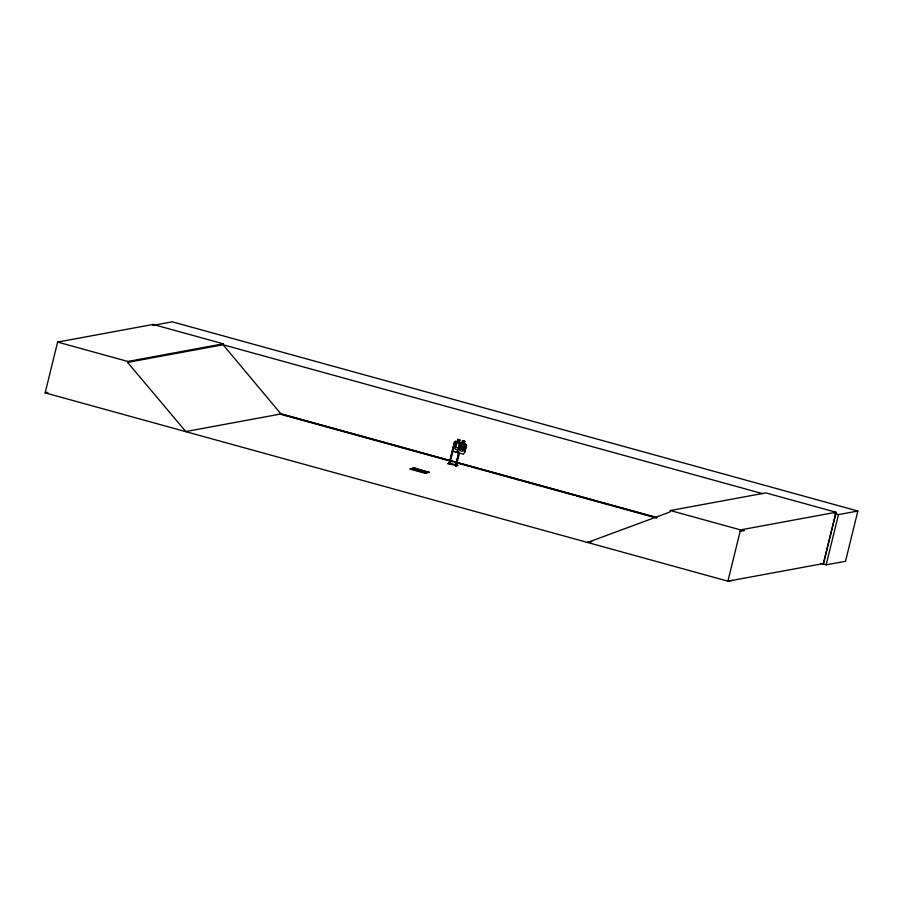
<?xml version="1.0" encoding="UTF-8"?>
<svg xmlns="http://www.w3.org/2000/svg" width="903" height="903" viewBox="0 0 903 903"><rect width="100%" height="100%" fill="white"/><g stroke="black" fill="none" stroke-linecap="round" stroke-linejoin="round"><path stroke-width="1.35" d="M732.164 580.448L727.908 581.182L45.15 392.861L57.623 342.079L153.138 324.448L223.312 343.817L223.075 344.754L281.014 413.958L657.057 517.735M185.826 431.578L127.571 362.396L127.797 361.448L223.312 343.817M153.138 324.448L152.9 325.385L172.27 321.818L857.85 511.03L845.513 561.282L826.143 564.849L820.703 563.348M410.199 469.108L414.409 467.935L428.925 472.393L424.816 473.149L410.199 469.108L414.308 468.352L428.925 472.393M424.816 473.149L429.027 471.964M448.136 463.634L450.168 462.923C449.965 464.842 449.829 462.189 449.401 462.867M454.491 441.996L449.22 463.6L454.502 441.985L455.496 441.307L457.132 441.759M449.739 463.736L454.819 443.644L454.164 443.463M457.719 452.663L459.221 443.305L460.214 442.684M459.424 442.481L460.158 439.942L457.719 439.287L457.178 441.872L455.767 442.368L454.627 446.985L455.349 449.288L457.607 449.908M455.507 465.767L458.984 451.963L455.62 465.35L457.821 465.451L455.507 465.767L457.821 465.406M449.322 463.578C450.066 465.147 458.16 464.774 456.365 465.496L459.379 453.464M452.877 448.61L453.001 451.286L463.397 454.198L464.831 451.974L466.445 445.337L465.801 444.231M464.831 451.974L466.467 445.326M836.02 512.249L740.516 529.892L727.908 581.182L823.423 563.551L836.02 512.249L765.846 492.891L670.331 510.522L669.97 511.99L587.56 542.455M823.502 563.54L835.738 513.705M826.143 564.849L838.481 514.597L857.85 511.03M449.66 463.205L448.159 463.758M450.01 463.25L455.744 464.819M454.559 442.041L455.507 441.409L465.824 444.22M447.753 463.645L450.089 463.239M455.936 464.65L456.658 464.808M127.571 362.396L223.075 344.754L762.55 493.648M45.15 392.861L47.915 392.342M587.334 542.489L591.702 541.687M185.736 431.555L281.239 413.913L654.562 516.945M740.155 531.348L744.399 530.614M462.505 440.777L464.774 441.386M459.525 442.425L461.738 443.949M459.221 443.305L456.974 442.696L455.834 447.312L458.092 447.922M453.08 451.218L458.645 452.73M834.417 513.48L838.481 514.597M670.331 510.522L740.516 529.892M57.623 342.079L127.797 361.448M280.02 414.127L452.55 461.749M455.27 462.494L468.849 466.241M471.569 466.998L573.461 495.115M576.17 495.86L656.323 517.983M410.312 468.691L424.918 472.732M457.528 465.316L455.925 465.858M464.831 444.919L462.607 447.346L463.352 450.732L461.997 447.741C460.124 451.444 457.708 449.197 461.614 447.064L460.801 443.824L462.223 446.635L464.052 444.727L464.831 444.919M410.831 468.781L414.703 468.07L410.831 468.781M424.624 472.596L428.507 471.874L424.624 472.596M458.081 439.919L457.877 440.743L459.322 441.138L459.525 440.314L458.081 439.919M460.507 443.734L459.379 448.351L460.09 450.665L462.347 451.274L464.04 449.626L465.169 445.01L464.165 443.858L464.876 441.319L462.449 440.664L461.896 443.249L460.507 443.734M461.715 444.062L460.575 448.678L462.833 449.299L463.961 444.682L461.715 444.062M462.821 441.285L462.618 442.12L464.074 442.515L464.266 441.691L462.821 441.285"/></g></svg>
